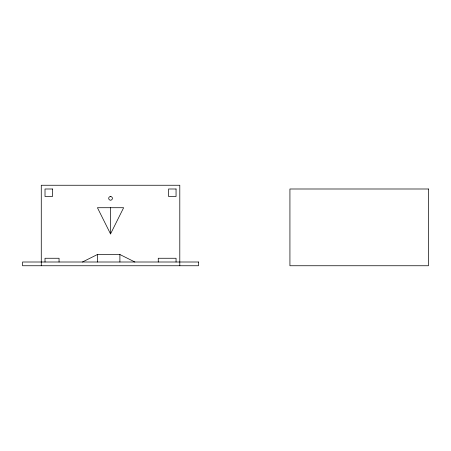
<?xml version="1.0" encoding="UTF-8"?>
<svg xmlns="http://www.w3.org/2000/svg" width="451" height="451" viewBox="0 0 451 451"><rect width="100%" height="100%" fill="white"/><g stroke="black" fill="none" stroke-linecap="round" stroke-linejoin="round"><path stroke-width="0.68" d="M110.534 233.922L123.636 207.714L97.427 207.714L110.534 233.922L110.534 207.714M82.454 262.003L97.427 254.516L119.893 254.516L134.866 262.003M179.797 265.746L179.797 185.254L41.272 185.254L41.272 265.746M176.053 262.003L176.053 258.26L158.267 258.26L158.267 262.003M119.893 254.516L119.893 262.003M97.427 254.516L97.427 262.003M59.053 262.003L59.053 258.26L45.015 258.26L45.015 262.003M110.743 196.495L110.253 196.506A1.872 1.872 0 0 0 110.32 200.216L110.811 200.21A1.872 1.872 0 0 0 110.743 196.495M52.502 188.997L45.015 188.997L45.015 196.484L52.502 196.484L52.502 188.997M176.053 188.997L168.561 188.997L168.561 196.484L176.053 196.484L176.053 188.997M428.45 188.997L289.925 188.997L289.925 265.746L428.45 265.746L428.45 188.997M198.513 262.003L22.55 262.003L22.55 265.746L198.513 265.746L198.513 262.003"/></g></svg>
